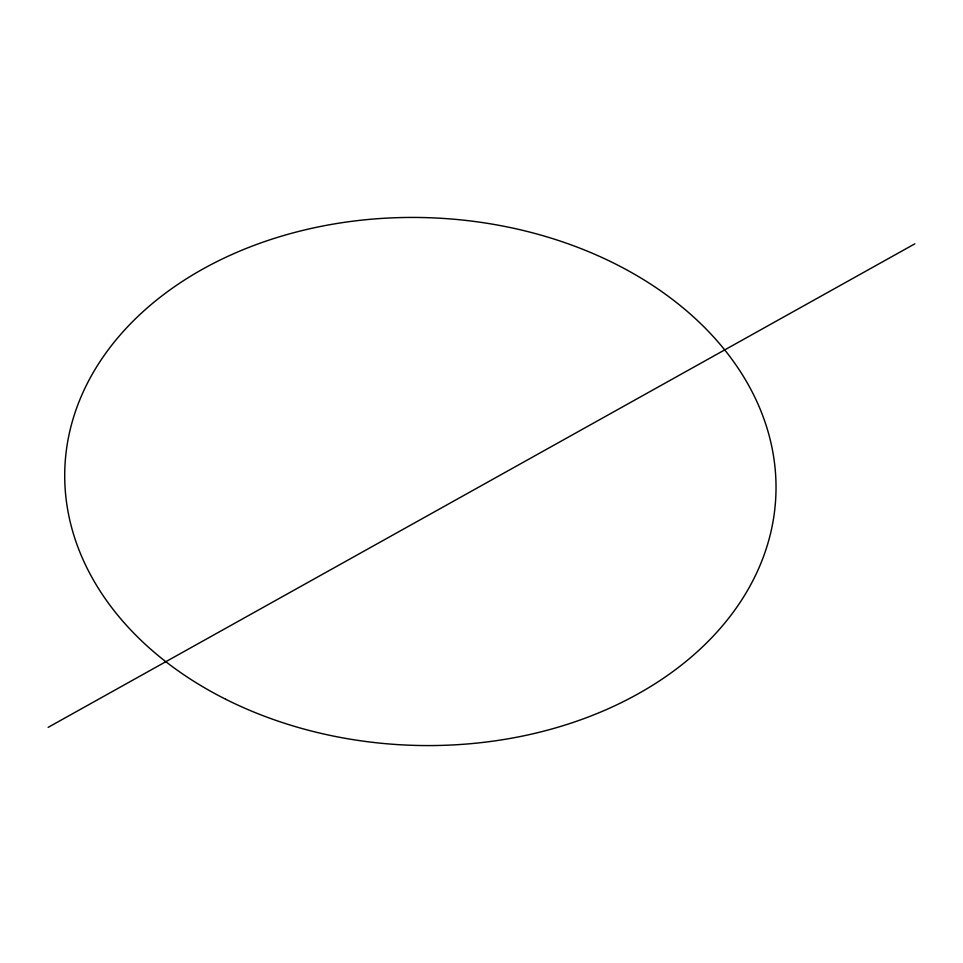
<?xml version="1.0" encoding="UTF-8"?>
<svg xmlns="http://www.w3.org/2000/svg" width="963" height="963" viewBox="0 0 963 963"><rect width="100%" height="100%" fill="white"/><g stroke="black" fill="none" stroke-linecap="round" stroke-linejoin="round"><path stroke-width="1.44" d="M48.15 727.354L914.85 243.82M225.619 699.21A355.768 263.934 2.1 0 0 775.468 502.096A355.768 263.934 2.1 0 0 260.022 243.206A355.768 263.934 2.1 0 0 225.619 699.21"/></g></svg>
